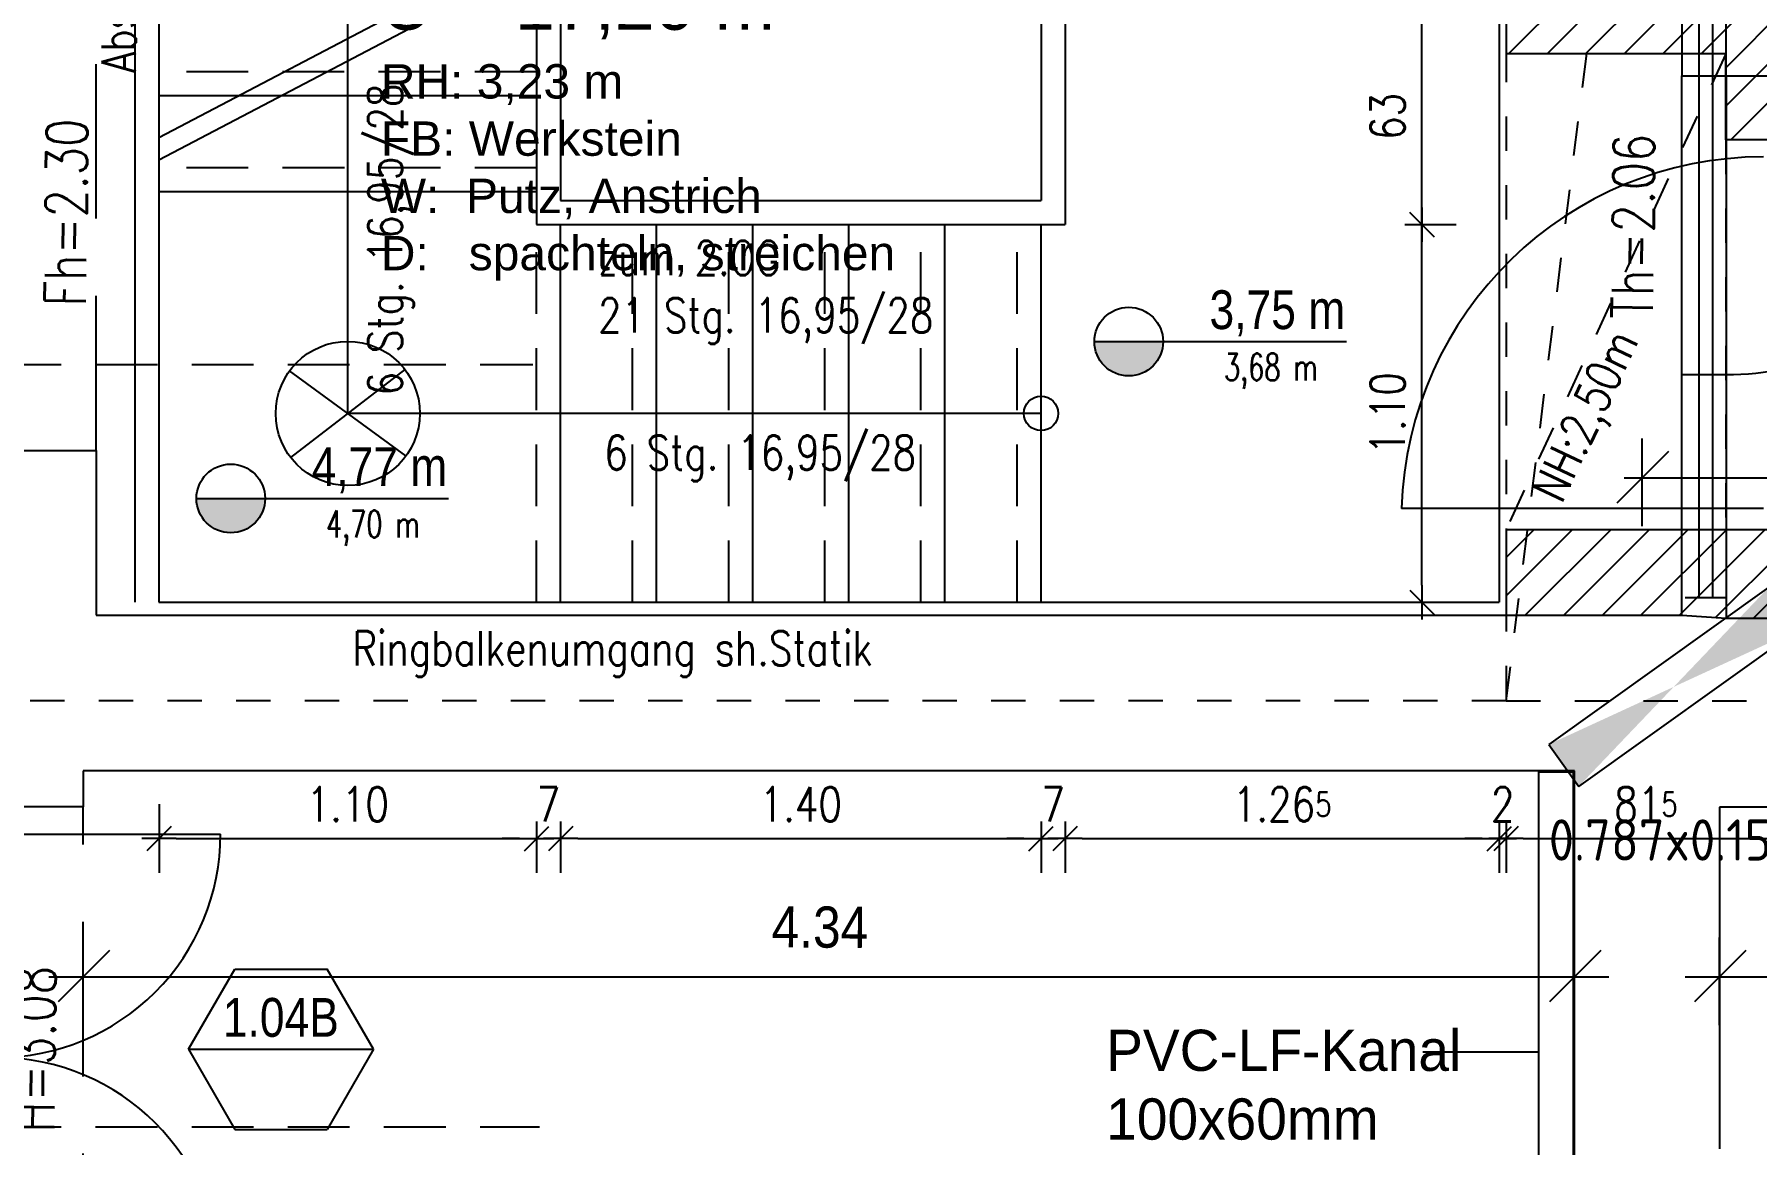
# Model space of a CAD drawing. Header units: metres. Extents: x -1139 to -992, y 249 to 309.
# Drawn here: x -1104.22 to -1099.2, y 291.2 to 294.43 of the extents above; entities that cross this region are included whole.
import ezdxf
from ezdxf.enums import TextEntityAlignment as Align

# ---------------------------------------------------------------- set-up
doc = ezdxf.new("R2010")
doc.units = ezdxf.units.M
doc.header["$LTSCALE"] = 0.03
for name, pattern in [('AUSGEZOGEN', [0]), ('DOT', [6, 0, -6]), ('GESTRICHELT', [9, 6, -3]), ('GESTRICHELT2', [4.5, 3, -1.5]), ('STRICHLINIE', [19.05, 12.7, -6.35])]:
    doc.linetypes.add(name, pattern=pattern)
doc.layers.get('0').update_dxf_attribs({"linetype": 'CONTINUOUS'})
doc.layers.get('Defpoints').update_dxf_attribs({"linetype": 'CONTINUOUS'})
for name, color, linetype in [('A_abriss', 44, '_ABBRUCH'), ('A_bemaßung', 2, 'CONTINUOUS'), ('A_Elektro', 1, 'STRICHLINIE'), ('A_höhen', 3, 'CONTINUOUS'), ('A_NR_TÜR', 1, 'CONTINUOUS'), ('A_schraffur', 10, 'CONTINUOUS'), ('A_text', 5, 'CONTINUOUS'), ('A_TREPPE_NEU', 3, 'CONTINUOUS'), ('A_Tuer_neu', 1, 'CONTINUOUS'), ('A_Tuernummern', 1, 'CONTINUOUS'), ('A_TXT-TUER', 1, 'CONTINUOUS'), ('A_türen', 9, 'CONTINUOUS'), ('A_verdeckt', 8, 'GESTRICHELT2'), ('A_wände', 4, 'CONTINUOUS'), ('A_WÄNDE_NEU', 6, 'CONTINUOUS'), ('CKMA0002', 2, 'CONTINUOUS'), ('E__DURCHBR', 2, 'CONTINUOUS'), ('E__LEUCHTEN', 6, 'AUSGEZOGEN'), ('E__VERSYS', 2, 'AUSGEZOGEN')]:
    doc.layers.add(name, color=color, linetype=linetype)
doc.styles.add('arial-n', font='ARIALN.TTF')
doc.styles.add('BOLDSIMP_FNT', font='TXT', dxfattribs={"height": 1})
doc.styles.add('ISO9', font='iso8.shx', dxfattribs={"height": 0.12})
doc.styles.add('NORM', font='simplex.shx', dxfattribs={"width": 0.7, "bigfont": 'bigfont.shx'})
doc.styles.add('SIMPLEX', font='simplex.shx', dxfattribs={"width": 0.8, "height": 0.1})
doc.styles.get("Standard").update_dxf_attribs({"font": 'txt', "height": 1})
doc.linetypes.add('_ABBRUCH', pattern='A,25,[101,cadkon.shx,S=3.5,R=0,X=0,Y=0],25', length=50)
doc.dimstyles.get("Standard").update_dxf_attribs({"dimtxt": 0.1, "dimasz": 0.05, "dimexe": 0.1, "dimexo": 0.0625, "dimgap": 0.05, "dimtad": 1, "dimdec": 4, "dimzin": 0, "dimdsep": 46, "dimlunit": 3, "dimtxsty": 'SIMPLEX', "dimblk": 'DIMCROSS', "dimcen": 0.09, "dimdle": 0.025, "dimclrd": 1, "dimclre": 1, "dimclrt": 6, "dimadec": 0, "dimazin": 0, "dimtfac": 1, "dimtdec": 4, "dimtofl": 0, "dimtmove": 2, "dimatfit": 3, "dimldrblk": 'DIMCROSS', "dimfxl": 1, "dimtvp": 1, "dimtolj": 1, "dimtzin": 0, "dimarcsym": 0})

# ---------------------------------------------------------------- blocks, each defined once
blk = doc.blocks.new('SLASH1')
at = {"layer": 'A_bemaßung', "color": 2, "linetype": 'Continuous'}
for p, q in [((0, -0.14068), (0, 0.11466)), ((0.07663, 0.07663), (-0.07319, -0.07319))]:
    blk.add_line(p, q, dxfattribs=at)
blk = doc.blocks.new('DIMCROSS')
at = {"color": 0, "linetype": 'ByBlock'}
blk.add_line((-1, 0), (1, 0), dxfattribs=at)
at = {"linetype": 'ByBlock'}
blk.add_line((-0.707107, -0.707107), (0.707107, 0.707107), dxfattribs=at)
blk = doc.blocks.new('*D125')
at = {"layer": 'CKMA0002', "color": 1, "lineweight": -2}
for p, q in [((-1105.5534, 292.7372), (-1105.7034, 292.7372)), ((-1105.6034, 292.3344), (-1105.6034, 292.6872)), ((-1105.5034, 292.2844), (-1105.7034, 292.2844))]:
    blk.add_line(p, q, dxfattribs=at)
at = {"layer": 'Defpoints', "color": 0}
for p in [(-1105.6034, 292.7372), (-1100.9746, 292.7372), (-1100.9246, 292.2844)]:
    blk.add_point(p, dxfattribs=at)
at = {"layer": 'CKMA0002', "color": 1, "lineweight": -2, "xscale": 0.05, "yscale": 0.05, "zscale": 0.05}
for p, rotation in [((-1105.6034, 292.7372), 90), ((-1105.6034, 292.2844), 270)]:
    blk.add_blockref('DIMCROSS', p, dxfattribs=dict(at, rotation=rotation))
at = {"layer": 'CKMA0002', "color": 3, "insert": (-1105.7034, 292.5108), "char_height": 0.1, "attachment_point": 5, "rotation": 90, "style": 'SIMPLEX'}
blk.add_mtext('\\A1;45{\\A1\\H0.7x\\S25;}', dxfattribs=at)
blk = doc.blocks.new('*D126')
at = {"layer": 'CKMA0002', "color": 1, "lineweight": -2}
for p, q in [((-1105.5534, 296.59), (-1105.7034, 296.59)), ((-1105.6034, 292.7872), (-1105.6034, 296.54))]:
    blk.add_line(p, q, dxfattribs=at)
at = {"layer": 'Defpoints', "color": 0}
for p in [(-1105.6034, 296.59), (-1101.5174, 296.59), (-1100.9746, 292.7372)]:
    blk.add_point(p, dxfattribs=at)
at = {"layer": 'CKMA0002', "color": 1, "lineweight": -2, "xscale": 0.05, "yscale": 0.05, "zscale": 0.05}
for p, rotation in [((-1105.6034, 296.59), 90), ((-1105.6034, 292.7372), 270)]:
    blk.add_blockref('DIMCROSS', p, dxfattribs=dict(at, rotation=rotation))
at = {"layer": 'CKMA0002', "color": 3, "insert": (-1105.7034, 294.6636), "char_height": 0.1, "attachment_point": 5, "rotation": 90, "style": 'SIMPLEX'}
blk.add_mtext('\\A1;3.85{\\A1\\H0.7x\\S25;}', dxfattribs=at)
blk = doc.blocks.new('*D131')
at = {"layer": 'CKMA0002', "color": 1, "lineweight": -2}
for p, q in [((-1105.3474, 292.9872), (-1105.4974, 292.9872)), ((-1105.3974, 292.7872), (-1105.3974, 292.9372)), ((-1105.2974, 292.7372), (-1105.4974, 292.7372))]:
    blk.add_line(p, q, dxfattribs=at)
at = {"layer": 'Defpoints', "color": 0}
for p in [(-1105.3974, 292.9872), (-1099.1169, 292.9872), (-1099.0669, 292.7372)]:
    blk.add_point(p, dxfattribs=at)
at = {"layer": 'CKMA0002', "color": 1, "lineweight": -2, "xscale": 0.05, "yscale": 0.05, "zscale": 0.05}
for p, rotation in [((-1105.3974, 292.9872), 90), ((-1105.3974, 292.7372), 270)]:
    blk.add_blockref('DIMCROSS', p, dxfattribs=dict(at, rotation=rotation))
at = {"layer": 'CKMA0002', "color": 3, "insert": (-1105.4974, 292.8622), "char_height": 0.1, "attachment_point": 5, "rotation": 90, "style": 'SIMPLEX'}
blk.add_mtext('\\A1;25{\\A1\\H0.7x\\S;}', dxfattribs=at)
blk = doc.blocks.new('*D132')
at = {"layer": 'CKMA0002', "color": 1, "lineweight": -2}
for p, q in [((-1105.3474, 294.1222), (-1105.4974, 294.1222)), ((-1105.3974, 293.0372), (-1105.3974, 294.0722))]:
    blk.add_line(p, q, dxfattribs=at)
at = {"layer": 'Defpoints', "color": 0}
for p in [(-1105.3974, 294.1222), (-1099.1645, 294.1222), (-1099.1169, 292.9872)]:
    blk.add_point(p, dxfattribs=at)
at = {"layer": 'CKMA0002', "color": 1, "lineweight": -2, "xscale": 0.05, "yscale": 0.05, "zscale": 0.05}
for p, rotation in [((-1105.3974, 294.1222), 90), ((-1105.3974, 292.9872), 270)]:
    blk.add_blockref('DIMCROSS', p, dxfattribs=dict(at, rotation=rotation))
at = {"layer": 'CKMA0002', "color": 3, "insert": (-1105.4974, 293.5547), "char_height": 0.1, "attachment_point": 5, "rotation": 90, "style": 'SIMPLEX'}
blk.add_mtext('\\A1;1.13{\\A1\\H0.7x\\S5;}', dxfattribs=at)
blk = doc.blocks.new('*D133')
at = {"layer": 'CKMA0002', "color": 1, "lineweight": -2}
for p, q in [((-1105.297, 294.3722), (-1105.447, 294.3722)), ((-1105.347, 294.1722), (-1105.347, 294.3222))]:
    blk.add_line(p, q, dxfattribs=at)
at = {"layer": 'Defpoints', "color": 0}
for p in [(-1105.347, 294.3722), (-1099.4749, 294.3722), (-1099.1142, 294.1222)]:
    blk.add_point(p, dxfattribs=at)
at = {"layer": 'CKMA0002', "color": 1, "lineweight": -2, "xscale": 0.05, "yscale": 0.05, "zscale": 0.05}
for p, rotation in [((-1105.347, 294.3722), 90), ((-1105.347, 294.1222), 270)]:
    blk.add_blockref('DIMCROSS', p, dxfattribs=dict(at, rotation=rotation))
at = {"layer": 'CKMA0002', "color": 3, "insert": (-1105.447, 294.2472), "char_height": 0.1, "attachment_point": 5, "rotation": 90, "style": 'SIMPLEX'}
blk.add_mtext('\\A1;25{\\A1\\H0.7x\\S;}', dxfattribs=at)
blk = doc.blocks.new('*D134')
at = {"layer": 'CKMA0002', "color": 1, "lineweight": -2}
for p, q in [((-1105.347, 294.5972), (-1105.347, 294.6472)), ((-1105.297, 294.5472), (-1105.447, 294.5472)), ((-1105.347, 294.3222), (-1105.347, 294.2722))]:
    blk.add_line(p, q, dxfattribs=at)
at = {"layer": 'Defpoints', "color": 0}
for p in [(-1105.347, 294.5472), (-1099.4749, 294.5472), (-1099.4749, 294.3722)]:
    blk.add_point(p, dxfattribs=at)
at = {"layer": 'CKMA0002', "color": 1, "lineweight": -2, "xscale": 0.05, "yscale": 0.05, "zscale": 0.05}
for p, rotation in [((-1105.347, 294.5472), 270), ((-1105.347, 294.3722), 90)]:
    blk.add_blockref('DIMCROSS', p, dxfattribs=dict(at, rotation=rotation))
at = {"layer": 'CKMA0002', "color": 3, "insert": (-1105.447, 294.4597), "char_height": 0.1, "attachment_point": 5, "rotation": 90, "style": 'SIMPLEX'}
blk.add_mtext('\\A1;17{\\A1\\H0.7x\\S5;}', dxfattribs=at)
blk = doc.blocks.new('Tür-Nr')
at = {"layer": 'A_NR_TÜR'}
for p, q in [((-0.0573, -108.8652), (0.0772, -108.6321)), ((0.0772, -108.6321), (0.3468, -108.6321)), ((0.4812, -108.8652), (0.3468, -108.6321)), ((-0.0573, -108.8652), (0.4812, -108.8652)), ((-0.0573, -108.8652), (0.0772, -109.0983)), ((0.4812, -108.8652), (0.3468, -109.0983)), ((0.0772, -109.0983), (0.3468, -109.0983))]:
    blk.add_line(p, q, dxfattribs=at)
at = {"layer": 'A_TXT-TUER', "style": 'arial-n', "flags": 4}
blk.add_attdef('TÜR-NR.', text='', height=0.1129, dxfattribs=at).set_placement((0.2114, -108.7723), align=Align.MIDDLE_CENTER)
at = {"layer": 'A_TXT-TUER', "style": 'NORM', "width": 0.7}
for tag, flags, p in [('BRANDSCHUTZ', 4, (0.2287, -108.9809)), ('DIN', 5, (0.214, -109.1983)), ('ABMESSUNG', 5, (0.214, -109.3327)), ('MATERIAL', 5, (0.214, -109.4671)), ('WANDART', 5, (0.214, -109.6015)), ('ZARGE', 5, (0.214, -109.7359)), ('SCHLOSS', 5, (0.214, -109.8703)), ('BESCHLÄGE', 5, (0.214, -110.0047)), ('SONSTIGES', 5, (0.214, -110.1391))]:
    blk.add_attdef(tag, text='', height=0.0784, dxfattribs=dict(at, flags=flags)).set_placement(p, align=Align.MIDDLE_CENTER)
blk = doc.blocks.new('Höhenquote')
at = {"layer": 'A_höhen'}
blk.add_hatch(color=1, dxfattribs=at).paths.add_polyline_path([(-3.8579, -99.3249, 1), (-3.6579, -99.3249)])
at = {"layer": 'A_höhen', "color": 1}
blk.add_line((-3.8579, -99.3249), (-3.124, -99.3249), dxfattribs=at)
blk.add_circle((-3.7579, -99.3249), 0.1, dxfattribs=at)
at = {"layer": 'A_höhen', "color": 1, "style": 'arial-n', "flags": 4}
blk.add_attdef('OKF', text='', height=0.1129, dxfattribs=at).set_placement((-3.415, -99.2321), align=Align.MIDDLE_CENTER)
at = {"layer": 'A_höhen', "color": 1, "style": 'NORM', "width": 0.7, "flags": 4}
blk.add_attdef('OKR', text='', height=0.0784, dxfattribs=at).set_placement((-3.4053, -99.3992), align=Align.MIDDLE_CENTER)
blk = doc.blocks.new('*D167')
at = {"layer": 'CKMA0002', "color": 1, "lineweight": -2}
for p, q in [((-1103.8568, 292.187), (-1103.8568, 291.987)), ((-1102.7568, 292.137), (-1102.7568, 291.987)), ((-1103.8068, 292.087), (-1102.8068, 292.087))]:
    blk.add_line(p, q, dxfattribs=at)
at = {"layer": 'Defpoints', "color": 0}
for p in [(-1103.8568, 293.083), (-1102.7568, 293.033), (-1102.7568, 292.087)]:
    blk.add_point(p, dxfattribs=at)
at = {"layer": 'CKMA0002', "color": 1, "lineweight": -2, "xscale": 0.05, "yscale": 0.05, "zscale": 0.05, "rotation": 180}
blk.add_blockref('DIMCROSS', (-1103.8568, 292.087), dxfattribs=at)
at = {"layer": 'CKMA0002', "color": 1, "lineweight": -2, "xscale": 0.05, "yscale": 0.05, "zscale": 0.05}
blk.add_blockref('DIMCROSS', (-1102.7568, 292.087), dxfattribs=at)
at = {"layer": 'CKMA0002', "color": 3, "insert": (-1103.3068, 292.187), "char_height": 0.1, "attachment_point": 5, "style": 'SIMPLEX'}
blk.add_mtext('\\A1;1.10{\\A1\\H0.7x\\S;}', dxfattribs=at)
blk = doc.blocks.new('*D168')
at = {"layer": 'CKMA0002', "color": 1, "lineweight": -2}
for p, q in [((-1102.6869, 292.137), (-1102.6869, 291.987)), ((-1102.8068, 292.087), (-1102.8568, 292.087)), ((-1102.6369, 292.087), (-1102.5869, 292.087))]:
    blk.add_line(p, q, dxfattribs=at)
at = {"layer": 'Defpoints', "color": 0}
for p in [(-1102.7568, 293.033), (-1102.6869, 293.033), (-1102.6869, 292.087)]:
    blk.add_point(p, dxfattribs=at)
at = {"layer": 'CKMA0002', "color": 1, "lineweight": -2, "xscale": 0.05, "yscale": 0.05, "zscale": 0.05}
blk.add_blockref('DIMCROSS', (-1102.7568, 292.087), dxfattribs=at)
at = {"layer": 'CKMA0002', "color": 1, "lineweight": -2, "xscale": 0.05, "yscale": 0.05, "zscale": 0.05, "rotation": 180}
blk.add_blockref('DIMCROSS', (-1102.6869, 292.087), dxfattribs=at)
at = {"layer": 'CKMA0002', "color": 3, "insert": (-1102.7219, 292.187), "char_height": 0.1, "attachment_point": 5, "style": 'SIMPLEX'}
blk.add_mtext('\\A1;7{\\A1\\H0.7x\\S;}', dxfattribs=at)
blk = doc.blocks.new('*D169')
at = {"layer": 'CKMA0002', "color": 1, "lineweight": -2}
for p, q in [((-1101.2869, 292.137), (-1101.2869, 291.987)), ((-1102.6369, 292.087), (-1101.3369, 292.087))]:
    blk.add_line(p, q, dxfattribs=at)
at = {"layer": 'Defpoints', "color": 0}
for p in [(-1102.6869, 293.033), (-1101.2869, 293.033), (-1101.2869, 292.087)]:
    blk.add_point(p, dxfattribs=at)
at = {"layer": 'CKMA0002', "color": 1, "lineweight": -2, "xscale": 0.05, "yscale": 0.05, "zscale": 0.05, "rotation": 180}
blk.add_blockref('DIMCROSS', (-1102.6869, 292.087), dxfattribs=at)
at = {"layer": 'CKMA0002', "color": 1, "lineweight": -2, "xscale": 0.05, "yscale": 0.05, "zscale": 0.05}
blk.add_blockref('DIMCROSS', (-1101.2869, 292.087), dxfattribs=at)
at = {"layer": 'CKMA0002', "color": 3, "insert": (-1101.9869, 292.187), "char_height": 0.1, "attachment_point": 5, "style": 'SIMPLEX'}
blk.add_mtext('\\A1;1.40{\\A1\\H0.7x\\S;}', dxfattribs=at)
blk = doc.blocks.new('*D170')
at = {"layer": 'CKMA0002', "color": 1, "lineweight": -2}
for p, q in [((-1101.2168, 292.137), (-1101.2168, 291.987)), ((-1101.3369, 292.087), (-1101.3869, 292.087)), ((-1101.1668, 292.087), (-1101.1168, 292.087))]:
    blk.add_line(p, q, dxfattribs=at)
at = {"layer": 'Defpoints', "color": 0}
for p in [(-1101.2168, 293.9467), (-1101.2869, 293.033), (-1101.2168, 292.087)]:
    blk.add_point(p, dxfattribs=at)
at = {"layer": 'CKMA0002', "color": 1, "lineweight": -2, "xscale": 0.05, "yscale": 0.05, "zscale": 0.05}
blk.add_blockref('DIMCROSS', (-1101.2869, 292.087), dxfattribs=at)
at = {"layer": 'CKMA0002', "color": 1, "lineweight": -2, "xscale": 0.05, "yscale": 0.05, "zscale": 0.05, "rotation": 180}
blk.add_blockref('DIMCROSS', (-1101.2168, 292.087), dxfattribs=at)
at = {"layer": 'CKMA0002', "color": 3, "insert": (-1101.2518, 292.187), "char_height": 0.1, "attachment_point": 5, "style": 'SIMPLEX'}
blk.add_mtext('\\A1;7{\\A1\\H0.7x\\S;}', dxfattribs=at)
blk = doc.blocks.new('*D171')
at = {"layer": 'CKMA0002', "color": 1, "lineweight": -2}
for p, q in [((-1099.9519, 292.137), (-1099.9519, 291.987)), ((-1101.1668, 292.087), (-1100.0019, 292.087))]:
    blk.add_line(p, q, dxfattribs=at)
at = {"layer": 'Defpoints', "color": 0}
for p in [(-1099.9519, 294.0513), (-1101.2168, 293.9467), (-1099.9519, 292.087)]:
    blk.add_point(p, dxfattribs=at)
at = {"layer": 'CKMA0002', "color": 1, "lineweight": -2, "xscale": 0.05, "yscale": 0.05, "zscale": 0.05, "rotation": 180}
blk.add_blockref('DIMCROSS', (-1101.2168, 292.087), dxfattribs=at)
at = {"layer": 'CKMA0002', "color": 1, "lineweight": -2, "xscale": 0.05, "yscale": 0.05, "zscale": 0.05}
blk.add_blockref('DIMCROSS', (-1099.9519, 292.087), dxfattribs=at)
at = {"layer": 'CKMA0002', "color": 3, "insert": (-1100.5843, 292.187), "char_height": 0.1, "attachment_point": 5, "style": 'SIMPLEX'}
blk.add_mtext('\\A1;1.26{\\A1\\H0.7x\\S5;}', dxfattribs=at)
blk = doc.blocks.new('*D172')
at = {"layer": 'CKMA0002', "color": 1, "lineweight": -2}
for p, q in [((-1099.9319, 292.137), (-1099.9319, 291.987)), ((-1100.0019, 292.087), (-1100.0519, 292.087)), ((-1099.8819, 292.087), (-1099.8319, 292.087))]:
    blk.add_line(p, q, dxfattribs=at)
at = {"layer": 'Defpoints', "color": 0}
for p in [(-1099.9519, 294.0513), (-1099.9319, 294.0513), (-1099.9319, 292.087)]:
    blk.add_point(p, dxfattribs=at)
at = {"layer": 'CKMA0002', "color": 1, "lineweight": -2, "xscale": 0.05, "yscale": 0.05, "zscale": 0.05}
blk.add_blockref('DIMCROSS', (-1099.9519, 292.087), dxfattribs=at)
at = {"layer": 'CKMA0002', "color": 1, "lineweight": -2, "xscale": 0.05, "yscale": 0.05, "zscale": 0.05, "rotation": 180}
blk.add_blockref('DIMCROSS', (-1099.9319, 292.087), dxfattribs=at)
at = {"layer": 'CKMA0002', "color": 3, "insert": (-1099.9419, 292.187), "char_height": 0.1, "attachment_point": 5, "style": 'SIMPLEX'}
blk.add_mtext('\\A1;2{\\A1\\H0.7x\\S;}', dxfattribs=at)
blk = doc.blocks.new('*D173')
at = {"layer": 'CKMA0002', "color": 1, "lineweight": -2}
for p, q in [((-1099.1169, 292.187), (-1099.1169, 291.987)), ((-1099.8819, 292.087), (-1099.1669, 292.087))]:
    blk.add_line(p, q, dxfattribs=at)
at = {"layer": 'Defpoints', "color": 0}
for p in [(-1099.1169, 294.2416), (-1099.9319, 294.0513), (-1099.1169, 292.087)]:
    blk.add_point(p, dxfattribs=at)
at = {"layer": 'CKMA0002', "color": 1, "lineweight": -2, "xscale": 0.05, "yscale": 0.05, "zscale": 0.05, "rotation": 180}
blk.add_blockref('DIMCROSS', (-1099.9319, 292.087), dxfattribs=at)
at = {"layer": 'CKMA0002', "color": 1, "lineweight": -2, "xscale": 0.05, "yscale": 0.05, "zscale": 0.05}
blk.add_blockref('DIMCROSS', (-1099.1169, 292.087), dxfattribs=at)
at = {"layer": 'CKMA0002', "color": 3, "insert": (-1099.5244, 292.187), "char_height": 0.1, "attachment_point": 5, "style": 'SIMPLEX'}
blk.add_mtext('\\A1;81{\\A1\\H0.7x\\S5;}', dxfattribs=at)
blk = doc.blocks.new('*D174')
at = {"layer": 'CKMA0002', "color": 1, "lineweight": -2}
for p, q in [((-1100.2273, 293.8749), (-1100.0773, 293.8749)), ((-1100.1773, 292.825), (-1100.1773, 293.8249)), ((-1100.2773, 292.775), (-1100.0773, 292.775))]:
    blk.add_line(p, q, dxfattribs=at)
at = {"layer": 'Defpoints', "color": 0}
for p in [(-1101.2168, 293.8749), (-1100.1773, 293.8749), (-1101.2668, 292.775)]:
    blk.add_point(p, dxfattribs=at)
at = {"layer": 'CKMA0002', "color": 1, "lineweight": -2, "xscale": 0.05, "yscale": 0.05, "zscale": 0.05}
for p, rotation in [((-1100.1773, 293.8749), 90), ((-1100.1773, 292.775), 270)]:
    blk.add_blockref('DIMCROSS', p, dxfattribs=dict(at, rotation=rotation))
at = {"layer": 'CKMA0002', "color": 3, "insert": (-1100.2773, 293.325), "char_height": 0.1, "attachment_point": 5, "rotation": 90, "style": 'SIMPLEX'}
blk.add_mtext('\\A1;1.10{\\A1\\H0.7x\\S;}', dxfattribs=at)
blk = doc.blocks.new('*D175')
at = {"layer": 'CKMA0002', "color": 1, "lineweight": -2}
for p, q in [((-1100.2273, 294.505), (-1100.0773, 294.505)), ((-1100.1773, 293.9249), (-1100.1773, 294.455))]:
    blk.add_line(p, q, dxfattribs=at)
at = {"layer": 'Defpoints', "color": 0}
for p in [(-1100.2435, 294.505), (-1100.1773, 294.505), (-1101.2168, 293.8749)]:
    blk.add_point(p, dxfattribs=at)
at = {"layer": 'CKMA0002', "color": 1, "lineweight": -2, "xscale": 0.05, "yscale": 0.05, "zscale": 0.05}
for p, rotation in [((-1100.1773, 294.505), 90), ((-1100.1773, 293.8749), 270)]:
    blk.add_blockref('DIMCROSS', p, dxfattribs=dict(at, rotation=rotation))
at = {"layer": 'CKMA0002', "color": 3, "insert": (-1100.2773, 294.1899), "char_height": 0.1, "attachment_point": 5, "rotation": 90, "style": 'SIMPLEX'}
blk.add_mtext('\\A1;63{\\A1\\H0.7x\\S;}', dxfattribs=at)
blk = doc.blocks.new('*D180')
at = {"layer": 'CKMA0002', "color": 1, "lineweight": -2}
for p, q in [((-1104.9205, 293.8749), (-1105.0705, 293.8749)), ((-1104.9705, 292.825), (-1104.9705, 293.8249)), ((-1104.8705, 292.775), (-1105.0705, 292.775))]:
    blk.add_line(p, q, dxfattribs=at)
at = {"layer": 'Defpoints', "color": 0}
for p in [(-1104.9705, 293.8749), (-1101.4316, 293.8749), (-1101.3816, 292.775)]:
    blk.add_point(p, dxfattribs=at)
at = {"layer": 'CKMA0002', "color": 1, "lineweight": -2, "xscale": 0.05, "yscale": 0.05, "zscale": 0.05}
for p, rotation in [((-1104.9705, 293.8749), 90), ((-1104.9705, 292.775), 270)]:
    blk.add_blockref('DIMCROSS', p, dxfattribs=dict(at, rotation=rotation))
at = {"layer": 'CKMA0002', "color": 3, "insert": (-1105.0705, 293.325), "char_height": 0.1, "attachment_point": 5, "rotation": 90, "style": 'SIMPLEX'}
blk.add_mtext('\\A1;1.10{\\A1\\H0.7x\\S;}', dxfattribs=at)
blk = doc.blocks.new('*D181')
at = {"layer": 'CKMA0002', "color": 1, "lineweight": -2}
for p, q in [((-1104.9705, 294.02), (-1104.9705, 294.07)), ((-1104.9205, 293.97), (-1105.0705, 293.97)), ((-1104.9705, 293.8249), (-1104.9705, 293.7749))]:
    blk.add_line(p, q, dxfattribs=at)
at = {"layer": 'Defpoints', "color": 0}
for p in [(-1104.9705, 293.97), (-1103.5707, 293.97), (-1101.4316, 293.8749)]:
    blk.add_point(p, dxfattribs=at)
at = {"layer": 'CKMA0002', "color": 1, "lineweight": -2, "xscale": 0.05, "yscale": 0.05, "zscale": 0.05}
for p, rotation in [((-1104.9705, 293.97), 270), ((-1104.9705, 293.8749), 90)]:
    blk.add_blockref('DIMCROSS', p, dxfattribs=dict(at, rotation=rotation))
at = {"layer": 'CKMA0002', "color": 3, "insert": (-1105.0705, 293.9225), "char_height": 0.1, "attachment_point": 5, "rotation": 90, "style": 'SIMPLEX'}
blk.add_mtext('\\A1;9{\\A1\\H0.7x\\S5;}', dxfattribs=at)
blk = doc.blocks.new('*D182')
at = {"layer": 'CKMA0002', "color": 1, "lineweight": -2}
for p, q in [((-1104.9205, 295.37), (-1105.0705, 295.37)), ((-1104.9705, 294.02), (-1104.9705, 295.32))]:
    blk.add_line(p, q, dxfattribs=at)
at = {"layer": 'Defpoints', "color": 0}
for p in [(-1104.9705, 295.37), (-1103.6928, 295.37), (-1103.5707, 293.97)]:
    blk.add_point(p, dxfattribs=at)
at = {"layer": 'CKMA0002', "color": 1, "lineweight": -2, "xscale": 0.05, "yscale": 0.05, "zscale": 0.05}
for p, rotation in [((-1104.9705, 295.37), 90), ((-1104.9705, 293.97), 270)]:
    blk.add_blockref('DIMCROSS', p, dxfattribs=dict(at, rotation=rotation))
at = {"layer": 'CKMA0002', "color": 3, "insert": (-1105.0705, 294.67), "char_height": 0.1, "attachment_point": 5, "rotation": 90, "style": 'SIMPLEX'}
blk.add_mtext('\\A1;1.40{\\A1\\H0.7x\\S;}', dxfattribs=at)
blk = doc.blocks.new('A$C471A4235')
at = {"layer": 'E__VERSYS', "color": 3}
for p, q in [((4.9407, 17.1857), (4.9407, 20.7367)), ((4.9407, 20.7367), (5.0408, 20.7367)), ((5.0408, 17.1857), (5.0408, 20.7367))]:
    blk.add_line(p, q, dxfattribs=at)
at = {"layer": 'E__VERSYS', "color": 7, "linetype": 'Continuous', "ltscale": 5}
blk.add_line((4.9407, 19.9201), (4.6019, 19.9201), dxfattribs=at)
at = {"layer": 'E__VERSYS', "color": 7, "insert": (3.6797, 19.6637), "char_height": 0.12, "attachment_point": 7}
blk.add_mtext('PVC-LF-Kanal \\P100x60mm', dxfattribs=at)
blk = doc.blocks.new('Wanddurchbruch')
for p, q in [((0, 1), (0, 0)), ((1, 1), (0, 1)), ((1, 0), (1, 1)), ((0, 0), (1, 0))]:
    blk.add_line(p, q)
blk.add_solid([(1, 0), (1, 1), (0, 1), (0, 0)])
blk = doc.blocks.new('A$C40EB2F26')
at = {"layer": 'E__DURCHBR'}
ref = blk.add_blockref('Wanddurchbruch', (5.6103, 21.2738, 3.003), dxfattribs=dict(at, xscale=0.787787021108759, yscale=0.1501499999999965, zscale=1.001, rotation=215.5183149323916))
ref.add_attrib('EC_DIM', '0.787x0.150x0.150', (4.9691, 20.4779), dxfattribs={"height": 0.12, "style": 'ISO9'})
blk = doc.blocks.new('I539')
for p, q in [((-1.2, -0.9), (1.2, 0.9)), ((-1.2, 0.9), (1.2, -0.9))]:
    blk.add_line(p, q)
blk.add_circle((0, 0), 1.5)

msp = doc.modelspace()

# ---------------------------------------------------------------- hatches: boundary and pattern name
at = {"layer": 'A_schraffur'}
h = msp.add_hatch(dxfattribs=at)
h.set_pattern_fill('ANSI31', color=256, scale=0.025, style=0)
h.paths.add_polyline_path([(-1100.47515, 296.82997), (-1101.09686, 296.82997), (-1101.09686, 296.71699), (-1100.47516, 296.71697)])
h.paths.add_polyline_path([(-1100.47516, 296.71697), (-1101.09686, 296.71699), (-1101.09686, 296.58997), (-1100.47516, 296.58997)])
h.paths.add_polyline_path([(-1099.42023, 296.82997), (-1100.47515, 296.82997), (-1100.47516, 296.71697), (-1099.42023, 296.71699)])
h.paths.add_polyline_path([(-1099.69186, 296.65497), (-1099.42023, 296.65497), (-1099.42023, 296.71699), (-1100.47516, 296.71697), (-1100.47516, 296.58997), (-1099.93186, 296.58997), (-1099.93186, 294.75464), (-1099.69186, 294.75464)])
h.paths.add_polyline_path([(-1099.69186, 294.75464), (-1099.93186, 294.75464), (-1099.93186, 294.37223), (-1099.42023, 294.37223), (-1099.42023, 294.54723), (-1099.69186, 294.54723)])
h.paths.add_polyline_path([(-1099.37049, 294.54723), (-1099.42023, 294.54723), (-1099.42023, 294.37223), (-1099.37049, 294.37223)])
h.paths.add_polyline_path([(-1099.33049, 294.54723), (-1099.37049, 294.54723), (-1099.37049, 294.37223), (-1099.33049, 294.37223)])
h.paths.add_polyline_path([(-1099.29077, 294.54723), (-1099.33049, 294.54723), (-1099.33049, 294.37223), (-1099.29077, 294.37223)])
h.paths.add_polyline_path([(-1099.11686, 296.82997), (-1099.29078, 296.82997), (-1099.29077, 294.30825), (-1099.11686, 294.30825)])
h.paths.add_polyline_path([(-1099.11686, 294.30825), (-1099.29077, 294.30825), (-1099.29077, 294.12223), (-1099.11686, 294.12223)])
h.paths.add_polyline_path([(-1099.29078, 296.82997), (-1099.42023, 296.82997), (-1099.42023, 296.71699), (-1099.42023, 296.65497), (-1099.29078, 296.65497)])
h.paths.add_polyline_path([(-1100.67349, 296.69662), (-1100.66698, 297.31887), (-1100.84697, 297.32076), (-1100.85348, 296.69851)], flags=9)
h.paths.add_polyline_path([(-1098.97775, 294.93062), (-1098.97042, 295.63058), (-1099.15041, 295.63246), (-1099.15774, 294.9325)], flags=9)
h = msp.add_hatch(dxfattribs=at)
h.set_pattern_fill('ANSI31', color=256, scale=0.025, style=0)
h.paths.add_polyline_path([(-1099.42023, 292.98723), (-1099.93186, 292.98723), (-1099.93186, 292.73723), (-1099.42023, 292.73723)])
h.paths.add_polyline_path([(-1099.37049, 292.98723), (-1099.42023, 292.98723), (-1099.42023, 292.73723), (-1099.29076, 292.72835), (-1099.29076, 292.78836), (-1099.37049, 292.78835)])
h.paths.add_polyline_path([(-1099.33049, 292.98723), (-1099.37049, 292.98723), (-1099.37049, 292.78835), (-1099.33049, 292.78835)], flags=17)
h.paths.add_polyline_path([(-1099.29076, 292.98723), (-1099.33049, 292.98723), (-1099.33049, 292.78835), (-1099.29076, 292.78836)])
h.paths.add_polyline_path([(-1099.11686, 292.98723), (-1099.29076, 292.98723), (-1099.29076, 292.72835), (-1099.11686, 292.72835)])

# ---------------------------------------------------------------- linework, layer by layer
at = {"layer": 'A_abriss', "ltscale": 0.3}
for p, q in [((-1099.29077, 294.30825), (-1099.29078, 297.13808)), ((-1099.42023, 296.71699), (-1099.42023, 294.30825)), ((-1099.3705, 296.62312), (-1099.37049, 292.78834)), ((-1099.33049, 296.62312), (-1099.33049, 292.78834)), ((-1099.42024, 293.43831), (-1099.42023, 294.30825)), ((-1099.42023, 294.30825), (-1099.29077, 294.30825)), ((-1099.29077, 294.30825), (-1099.29076, 293.43831)), ((-1099.29077, 294.30825), (-1098.42082, 294.30825)), ((-1099.42024, 293.43831), (-1099.29076, 293.43831)), ((-1099.42023, 292.73723), (-1099.42024, 293.43831)), ((-1099.29076, 293.43831), (-1099.29076, 292.72835)), ((-1099.29077, 292.78836), (-1099.41022, 292.78834))]:
    msp.add_line(p, q, dxfattribs=at)
msp.add_arc((-1099.29077, 294.30825), 0.86995, 270.00066, 0.00066, dxfattribs=at)
at = {"layer": 'A_bemaßung', "linetype": 'Continuous'}
for p, q in [((-1099.58823, 293.13724), (-1096.07094, 293.13723)), ((-1104.17746, 291.68445), (-1099.63273, 291.68445)), ((-1099.41026, 291.68445), (-1085.0382, 291.68445))]:
    msp.add_line(p, q, dxfattribs=at)
at = {"layer": 'A_text', "color": 5, "linetype": 'GESTRICHELT'}
for p, q in [((-1106.84149, 293.46783), (-1102.76808, 293.46783)), ((-1106.84149, 291.24764), (-1102.74808, 291.24764))]:
    msp.add_line(p, q, dxfattribs=at)
at = {"layer": 'A_TREPPE_NEU', "color": 1}
for p, q in [((-1103.92686, 296.53998), (-1103.92683, 292.77498)), ((-1102.68685, 295.36997), (-1102.68684, 293.94496)), ((-1101.28686, 295.36995), (-1101.28685, 293.94494)), ((-1102.68684, 293.94496), (-1101.28685, 293.94494))]:
    msp.add_line(p, q, dxfattribs=at)
at = {"layer": 'A_TREPPE_NEU', "color": 10, "linetype": 'Continuous'}
for p, q in [((-1103.85686, 296.53998), (-1103.85684, 292.77498)), ((-1099.95186, 296.53993), (-1099.95186, 292.77498)), ((-1102.75685, 295.43997), (-1102.75684, 293.87496)), ((-1101.21685, 295.43995), (-1101.21684, 293.87494)), ((-1102.68686, 292.77496), (-1102.68685, 293.87496)), ((-1102.40686, 292.77497), (-1102.40685, 293.87497)), ((-1102.12686, 292.77497), (-1102.12685, 293.87497)), ((-1101.84686, 292.77497), (-1101.84685, 293.87497)), ((-1101.56686, 292.77497), (-1101.56685, 293.87497)), ((-1101.28686, 292.77496), (-1101.28685, 293.87496)), ((-1103.85684, 292.77498), (-1099.95186, 292.77498))]:
    msp.add_line(p, q, dxfattribs=at)
at = {"layer": 'A_TREPPE_NEU', "color": 1, "linetype": 'Continuous'}
for p, q in [((-1103.30687, 293.32497), (-1103.30684, 295.98999)), ((-1103.85684, 294.12868), (-1102.75682, 294.70575)), ((-1103.85684, 294.06338), (-1102.75682, 294.64045)), ((-1101.28685, 293.32496), (-1103.30687, 293.32497))]:
    msp.add_line(p, q, dxfattribs=at)
at = {"layer": 'A_TREPPE_NEU', "color": 1, "linetype": 'GESTRICHELT'}
for p, q in [((-1102.75684, 294.31997), (-1103.85684, 294.31997)), ((-1102.75683, 294.03998), (-1103.85684, 294.03997)), ((-1102.75685, 292.77496), (-1102.75684, 293.87496)), ((-1102.47685, 292.77496), (-1102.47684, 293.87496)), ((-1102.19685, 292.77496), (-1102.19684, 293.87496)), ((-1101.91685, 292.77496), (-1101.91684, 293.87496)), ((-1101.63685, 292.77496), (-1101.63684, 293.87496)), ((-1101.35685, 292.77495), (-1101.35684, 293.87495))]:
    msp.add_line(p, q, dxfattribs=at)
at = {"layer": 'A_TREPPE_NEU', "color": 10}
for p, q in [((-1102.75684, 294.24998), (-1103.85685, 294.24996)), ((-1102.75684, 293.96998), (-1103.85684, 293.96997)), ((-1102.75684, 293.87496), (-1101.21684, 293.87494))]:
    msp.add_line(p, q, dxfattribs=at)
at = {"layer": 'A_TREPPE_NEU', "color": 1, "linetype": 'Continuous'}
msp.add_circle((-1101.28685, 293.32495), 0.05, dxfattribs=at)
at = {"layer": 'A_Tuer_neu', "color": 10}
msp.add_line((-1099.18186, 293.04861), (-1100.23639, 293.04861), dxfattribs=at)
msp.add_arc((-1099.18186, 293.01711), 1.055, 90, 178.28942, dxfattribs=at)
at = {"layer": 'A_türen', "linetype": 'Continuous'}
msp.add_line((-1104.32744, 292.09947), (-1103.67749, 292.09947), dxfattribs=at)
for centre, start, end in [((-1104.32744, 292.09947), 269.99912, 0), ((-1104.32745, 290.79954), 0.00088, 90)]:
    msp.add_arc(centre, 0.64996, start, end, dxfattribs=at)
at = {"layer": 'A_verdeckt'}
for p, q in [((-1099.93186, 292.48798), (-1099.20517, 298.32633)), ((-1099.29186, 294.37223), (-1099.93186, 292.98723)), ((-1099.29186, 294.12223), (-1099.29186, 292.98723)), ((-1099.93186, 292.48798), (-1104.28993, 292.48798))]:
    msp.add_line(p, q, dxfattribs=at)
at = {"layer": 'A_verdeckt', "ltscale": 5}
for p, q in [((-1104.03994, 293.21719), (-1104.03993, 294.68711)), ((-1104.07747, 290.71956), (-1104.07747, 292.17946))]:
    msp.add_line(p, q, dxfattribs=at)
at = {"layer": 'A_verdeckt'}
msp.add_lwpolyline([(-1099.11686, 293.10996), (-1099.11686, 298.85997), (-1101.33685, 298.85997), (-1101.33685, 296.58997), (-1099.93186, 296.58997), (-1099.93186, 292.48798), (-1099.11686, 292.48798)], close=True, dxfattribs=at)
at = {"layer": 'A_wände', "linetype": 'Continuous'}
for p, q in [((-1104.30495, 293.21719), (-1104.03994, 293.21719)), ((-1104.03994, 293.21719), (-1104.03992, 292.73723)), ((-1104.03992, 292.73723), (-1099.42023, 292.73723)), ((-1099.29076, 292.72835), (-1098.55531, 292.72835)), ((-1099.73274, 292.28445), (-1104.07747, 292.28445)), ((-1104.07747, 292.28445), (-1104.07747, 292.17946)), ((-1099.73273, 290.99843), (-1099.73274, 292.28445)), ((-1104.07747, 292.17946), (-1104.32745, 292.17946)), ((-1099.31026, 292.17835), (-1099.31027, 291.18341)), ((-1098.7603, 292.17835), (-1099.31026, 292.17835))]:
    msp.add_line(p, q, dxfattribs=at)
at = {"layer": 'A_wände'}
msp.add_line((-1099.42023, 292.73723), (-1099.29076, 292.72835), dxfattribs=at)
at = {"layer": 'A_WÄNDE_NEU'}
for p, q in [((-1099.93186, 296.58997), (-1099.93186, 294.37223)), ((-1099.29186, 294.37223), (-1099.93186, 294.37223)), ((-1099.29186, 294.12223), (-1099.29186, 294.37223)), ((-1099.93186, 292.98723), (-1099.93186, 292.73723)), ((-1099.93186, 292.98723), (-1099.11686, 292.98723))]:
    msp.add_line(p, q, dxfattribs=at)
msp.add_lwpolyline([(-1104.03993, 296.82997), (-1101.33685, 296.82997), (-1101.33685, 297.40341), (-1101.09686, 297.40341), (-1101.09686, 296.82997), (-1099.11686, 296.82997), (-1099.11686, 294.12223), (-1099.29186, 294.12223)], dxfattribs=at)

# ---------------------------------------------------------------- block references
at = {"layer": 'A_bemaßung', "color": 7, "yscale": 0.999999}
for p in [(-1099.53581, 293.13723, 0), (-1104.07747, 291.68445), (-1099.73273, 291.68445), (-1099.31026, 291.68445)]:
    msp.add_blockref('SLASH1', p, dxfattribs=at)
at = {"layer": 'A_Elektro'}
for name in ['A$C40EB2F26', 'A$C471A4235']:
    msp.add_blockref(name, (-1104.77685, 271.54497), dxfattribs=at)
at = {"layer": 'A_Tuer_neu'}
ref = msp.add_blockref('Höhenquote', (-1097.27344, 392.85924), dxfattribs=at)
ref.add_attrib('OKF', '3,75 m', dxfattribs={"layer": 'A_höhen', "color": 1, "height": 0.112896, "style": 'arial-n'}).set_placement((-1100.59842, 293.62713), align=Align.MIDDLE_CENTER)
ref.add_attrib('OKR', '3,68 m', dxfattribs={"layer": 'A_höhen', "color": 1, "height": 0.0784, "style": 'NORM', "width": 0.7}).set_placement((-1100.61757, 293.46001), align=Align.MIDDLE_CENTER)
ref = msp.add_blockref('Höhenquote', (-1099.88973, 392.40223), dxfattribs=at)
ref.add_attrib('OKF', '4,77 m', dxfattribs={"layer": 'A_höhen', "color": 1, "height": 0.112896, "style": 'arial-n'}).set_placement((-1103.21472, 293.17012), align=Align.MIDDLE_CENTER)
ref.add_attrib('OKR', '4,70 m', dxfattribs={"layer": 'A_höhen', "color": 1, "height": 0.0784, "style": 'NORM', "width": 0.7}).set_placement((-1103.23386, 293.003), align=Align.MIDDLE_CENTER)
at = {"layer": 'A_Tuernummern'}
ref = msp.add_blockref('Tür-Nr', (-1103.7132, 400.33858), dxfattribs=at)
ref.add_attrib('TÜR-NR.', '1.04B', dxfattribs={"layer": 'A_TXT-TUER', "height": 0.112896, "style": 'arial-n'}).set_placement((-1103.50184, 291.56624), align=Align.MIDDLE_CENTER)
at = {"layer": 'E__LEUCHTEN', "color": 7, "xscale": 0.1399999999994453, "yscale": 0.1399999999994179, "zscale": 0.14, "rotation": 180.7397457354807}
msp.add_blockref('I539', (-1103.30687, 293.32497), dxfattribs=at)

# ---------------------------------------------------------------- texts
at = {"layer": 'A_abriss', "ltscale": 0.3, "style": 'SIMPLEX', "width": 0.8}
msp.add_text('Th=2.06', height=0.12, rotation=89.4, dxfattribs=at).set_placement((-1099.56181, 293.87011), align=Align.MIDDLE_CENTER)
at = {"layer": 'A_bemaßung', "color": 7, "linetype": 'DOT', "style": 'BOLDSIMP_FNT', "width": 0.9}
msp.add_text('4.34', height=0.12, rotation=359.6, dxfattribs=at).set_placement((-1102.07224, 291.73444), align=Align.BOTTOM_LEFT)
at = {"layer": 'A_höhen', "linetype": 'Continuous', "style": 'SIMPLEX', "width": 0.8}
for s, p in [('Fh=2.30', (-1104.1274, 293.90992)), ('H=3.08', (-1104.21991, 291.47346))]:
    msp.add_text(s, height=0.12, rotation=89.4, dxfattribs=at).set_placement(p, align=Align.MIDDLE_CENTER)
at = {"layer": 'A_text', "linetype": 'Continuous', "insert": (-1103.21042, 295.59233), "char_height": 0.15, "width": 6.6459, "attachment_point": 1}
msp.add_mtext('{\\fArial|b0|i0|c0|p34;Treppenhaus  \\P2. Rettungsweg\\P01.92.113\\PF = 16,72 m²\\PU = 17,20 m\\P\\H0.6667x;RH: 3,23 m\\PFB: Werkstein \\PW:  Putz, Anstrich\\PD:   spachteln, streichen}', dxfattribs=at)
at = {"layer": 'A_text', "linetype": 'Continuous', "insert": (-1104.02419, 294.31671), "char_height": 0.1, "width": 3.3134, "attachment_point": 1, "rotation": 90, "style": 'SIMPLEX'}
msp.add_mtext('Absturzsicherung', dxfattribs=at)
at = {"layer": 'A_text', "linetype": 'Continuous', "insert": (-1103.29349, 292.69115), "char_height": 0.1, "width": 3.3134309, "attachment_point": 1, "style": 'SIMPLEX'}
msp.add_mtext('Ringbalkenumgang sh.Statik', dxfattribs=at)
at = {"layer": 'A_TREPPE_NEU', "color": 1, "linetype": 'Continuous', "insert": (-1103.24785, 293.37711), "char_height": 0.1, "width": 1.6932, "attachment_point": 1, "rotation": 90, "style": 'SIMPLEX'}
msp.add_mtext('6 Stg. 16,95/28', dxfattribs=at)
at = {"layer": 'A_TREPPE_NEU', "color": 1, "linetype": 'Continuous', "char_height": 0.1, "width": 1.6932, "attachment_point": 1, "style": 'SIMPLEX'}
for s, insert in [('zum 2.OG\\P21 Stg. 16,95/28', (-1102.57774, 293.82742)), ('6 Stg. 16,95/28', (-1102.55952, 293.26103))]:
    msp.add_mtext(s, dxfattribs=dict(at, insert=insert))
at = {"layer": 'CKMA0002', "color": 3, "linetype": 'Continuous', "style": 'SIMPLEX', "width": 0.8}
msp.add_text('NH:2,50m', height=0.1, rotation=64.6821, dxfattribs=at).set_placement((-1099.86043, 293.1022), align=Align.TOP_LEFT)

# ---------------------------------------------------------------- dimensions: what is measured, and where the dimension line sits
at = {"layer": 'CKMA0002'}
for base, p1, p2, text, override, picture, middle in [((-1105.60339, 296.58997), (-1100.97458, 292.73723), (-1101.51738, 296.58997), '3.85{\\A1\\H0.7x\\S25;}', {"dimexo": 4.036009, "dimrnd": 0.0025, "dimse1": 1, "dimclrt": 3, "dimtix": 1}, '*D126', (-1105.70339, 294.6636)), ((-1104.97053, 295.36996), (-1103.57073, 293.96997), (-1103.69277, 295.36996), '1.40{\\A1\\H0.7x\\S;}', {"dimexo": 1.227763, "dimrnd": 0.0025, "dimse1": 1, "dimclrt": 3, "dimtix": 1}, '*D182', (-1105.07053, 294.66997)), ((-1105.34703, 294.54723), (-1099.47493, 294.37223), (-1099.47493, 294.54723), '17{\\A1\\H0.7x\\S5;}', {"dimexo": 5.822096, "dimrnd": 0.0025, "dimse1": 1, "dimclrt": 3, "dimtix": 1}, '*D134', (-1105.44703, 294.45973)), ((-1100.17726, 294.50495), (-1101.21684, 293.87494), (-1100.24346, 294.50495), '63{\\A1\\H0.7x\\S;}', {"dimexo": 0.016197, "dimrnd": 0.0025, "dimse1": 1, "dimclrt": 3, "dimtix": 1}, '*D175', (-1100.27726, 294.18995)), ((-1105.34703, 294.37223), (-1099.11416, 294.12223), (-1099.47493, 294.37223), '25{\\A1\\H0.7x\\S;}', {"dimexo": 5.822096, "dimrnd": 0.0025, "dimse1": 1, "dimclrt": 3, "dimtix": 1}, '*D133', (-1105.44703, 294.24723)), ((-1105.39738, 294.12223), (-1099.11686, 292.98723), (-1099.16451, 294.12223), '1.13{\\A1\\H0.7x\\S5;}', {"dimexo": 6.182868, "dimrnd": 0.0025, "dimse1": 1, "dimclrt": 3, "dimtix": 1}, '*D132', (-1105.49738, 293.55473)), ((-1104.97053, 293.96997), (-1101.43156, 293.87495), (-1103.57073, 293.96997), '9{\\A1\\H0.7x\\S5;}', {"dimexo": 1.349796, "dimrnd": 0.0025, "dimse1": 1, "dimclrt": 3, "dimtix": 1}, '*D181', (-1105.07053, 293.92246)), ((-1104.97053, 293.87495), (-1101.38156, 292.77498), (-1101.43156, 293.87495), '1.10{\\A1\\H0.7x\\S;}', {"dimexo": 3.488972, "dimrnd": 0.0025, "dimclrt": 3, "dimtix": 1}, '*D180', (-1105.07053, 293.32496)), ((-1100.17726, 293.87494), (-1101.26684, 292.77498), (-1101.21684, 293.87494), '1.10{\\A1\\H0.7x\\S;}', {"dimexo": 0.989583, "dimrnd": 0.0025, "dimclrt": 3, "dimtix": 1}, '*D174', (-1100.27726, 293.32496)), ((-1105.39738, 292.98723), (-1099.06686, 292.73723), (-1099.11686, 292.98723), '25{\\A1\\H0.7x\\S;}', {"dimexo": 6.230516, "dimrnd": 0.0025, "dimclrt": 3, "dimtix": 1}, '*D131', (-1105.49738, 292.86223)), ((-1105.60339, 292.73723), (-1100.92458, 292.28445), (-1100.97458, 292.73723), '45{\\A1\\H0.7x\\S25;}', {"dimexo": 4.578816, "dimrnd": 0.0025, "dimclrt": 3, "dimtix": 1}, '*D125', (-1105.70339, 292.51084))]:
    dim = msp.add_linear_dim(base=base, p1=p1, p2=p2, angle=90, text=text, dimstyle='Standard', override=override, dxfattribs=at)
    dim.commit()
    dim.dimension.update_dxf_attribs({"geometry": picture, "text_midpoint": middle})
for base, p1, p2, text, override, picture, middle in [((-1099.11686, 292.08704), (-1099.93186, 294.05135), (-1099.11686, 294.24164), '81{\\A1\\H0.7x\\S5;}', {"dimexo": 2.054607, "dimrnd": 0.0025, "dimse1": 1, "dimclrt": 3, "dimtix": 1}, '*D173', (-1099.52436, 292.18704)), ((-1099.95186, 292.08704), (-1101.21684, 293.94671), (-1099.95186, 294.05135), '1.26{\\A1\\H0.7x\\S5;}', {"dimexo": 1.914311, "dimrnd": 0.0025, "dimse1": 1, "dimclrt": 3, "dimtix": 1}, '*D171', (-1100.58435, 292.18704)), ((-1099.93186, 292.08704), (-1099.95186, 294.05135), (-1099.93186, 294.05135), '2{\\A1\\H0.7x\\S;}', {"dimexo": 1.914311, "dimrnd": 0.0025, "dimse1": 1, "dimclrt": 3, "dimtix": 1}, '*D172', (-1099.94186, 292.18704)), ((-1101.21684, 292.08704), (-1101.28685, 293.03304), (-1101.21684, 293.94671), '7{\\A1\\H0.7x\\S;}', {"dimexo": 1.809671, "dimrnd": 0.0025, "dimse1": 1, "dimclrt": 3, "dimtix": 1}, '*D170', (-1101.25185, 292.18704)), ((-1102.75685, 292.08704), (-1103.85684, 293.08305), (-1102.75685, 293.03305), '1.10{\\A1\\H0.7x\\S;}', {"dimexo": 0.896012, "dimrnd": 0.0025, "dimclrt": 3, "dimtix": 1}, '*D167', (-1103.30684, 292.18704)), ((-1102.68685, 292.08704), (-1102.75685, 293.03305), (-1102.68685, 293.03305), '7{\\A1\\H0.7x\\S;}', {"dimexo": 0.896011, "dimrnd": 0.0025, "dimse1": 1, "dimclrt": 3, "dimtix": 1}, '*D168', (-1102.72185, 292.18704)), ((-1101.28685, 292.08704), (-1102.68685, 293.03305), (-1101.28685, 293.03304), '1.40{\\A1\\H0.7x\\S;}', {"dimexo": 0.896004, "dimrnd": 0.0025, "dimse1": 1, "dimclrt": 3, "dimtix": 1}, '*D169', (-1101.98685, 292.18704))]:
    dim = msp.add_linear_dim(base=base, p1=p1, p2=p2, text=text, dimstyle='Standard', override=override, dxfattribs=at)
    dim.commit()
    dim.dimension.update_dxf_attribs({"geometry": picture, "text_midpoint": middle})

doc.saveas('drawing.dxf')
